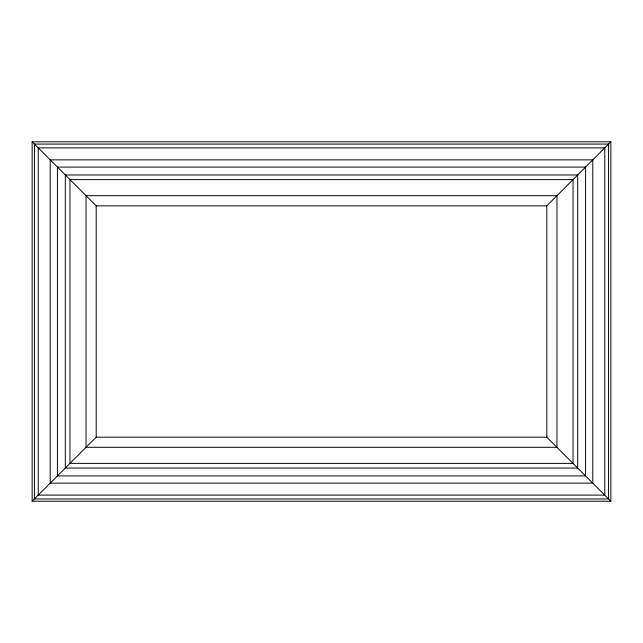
<?xml version="1.0" encoding="UTF-8"?>
<svg xmlns="http://www.w3.org/2000/svg" width="643" height="643" viewBox="0 0 643 643"><rect width="100%" height="100%" fill="white"/><g stroke="black" fill="none" stroke-linecap="round" stroke-linejoin="round"><path stroke-width="0.96" d="M32.15 501.202L96.193 437.16L546.807 437.16L610.85 501.202L610.85 141.798L32.15 141.798L32.15 501.202L610.85 501.202M32.15 141.798L96.193 205.84L546.807 205.84L610.85 141.798M546.807 205.84L546.807 437.16M96.193 205.84L96.193 437.16M608.567 144.08L34.433 144.08L34.433 498.92L608.567 498.92L608.567 144.08M604.774 147.882L38.226 147.882L38.226 495.118L604.774 495.118L604.774 147.882M592.798 159.858L50.202 159.858L50.202 483.142L592.798 483.142L592.798 159.858M585.572 167.084L57.428 167.084L57.428 475.916L585.572 475.916L585.572 167.084M577.687 174.96L65.313 174.96L65.313 468.04L577.687 468.04L577.687 174.96M573.034 179.622L69.966 179.622L69.966 463.378L573.034 463.378L573.034 179.622M556.959 195.697L86.041 195.697L86.041 447.303L556.959 447.303L556.959 195.697"/></g></svg>
